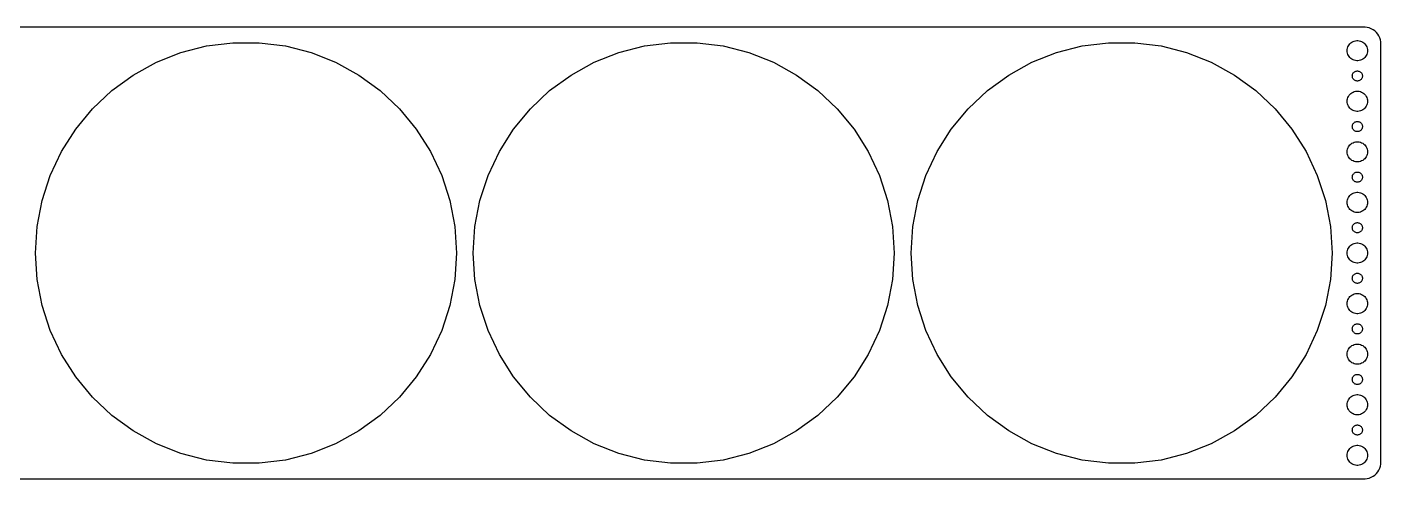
# Model space of a CAD drawing. Header units: metres. Extents: x -337 to 337, y -67 to 67.
# Drawn here: x -65 to 337, y -67 to 67 of the extents above; entities that cross this region are included whole.
import ezdxf

# ---------------------------------------------------------------- set-up
doc = ezdxf.new("R2010")
doc.units = ezdxf.units.M

msp = doc.modelspace()

# ---------------------------------------------------------------- linework, layer by layer
for p, q in [((332.314, 66.9901), (-332.314, 66.9901)), ((332.937, 66.9114), (332.314, 66.9901)), ((333.545, 66.7553), (332.937, 66.9114)), ((334.129, 66.5241), (333.545, 66.7553)), ((334.679, 66.2216), (334.129, 66.5241)), ((335.187, 65.8526), (334.679, 66.2216)), ((335.645, 65.4227), (335.187, 65.8526)), ((336.045, 64.9389), (335.645, 65.4227)), ((336.382, 64.4088), (336.045, 64.9389)), ((336.649, 63.8406), (336.382, 64.4088)), ((-19.3136, 59.441), (-11.7113, 61.3929)), ((-11.7113, 61.3929), (-3.92439, 62.3767)), ((-3.92439, 62.3767), (3.92439, 62.3767)), ((3.92439, 62.3767), (11.7113, 61.3929)), ((11.7113, 61.3929), (19.3136, 59.441)), ((110.686, 59.441), (118.289, 61.3929)), ((118.289, 61.3929), (126.076, 62.3767)), ((126.076, 62.3767), (133.924, 62.3767)), ((133.924, 62.3767), (141.711, 61.3929)), ((141.711, 61.3929), (149.314, 59.441)), ((240.686, 59.441), (248.289, 61.3929)), ((248.289, 61.3929), (256.076, 62.3767)), ((256.076, 62.3767), (263.924, 62.3767)), ((263.924, 62.3767), (271.711, 61.3929)), ((271.711, 61.3929), (279.314, 59.441)), ((327, 60), (327.024, 60.376)), ((327.024, 60.376), (327.094, 60.7461)), ((327.094, 60.7461), (327.211, 61.1044)), ((327.211, 61.1044), (327.371, 61.4453)), ((327.371, 61.4453), (327.573, 61.7634)), ((327.573, 61.7634), (327.813, 62.0536)), ((327.813, 62.0536), (328.088, 62.3115)), ((328.088, 62.3115), (328.393, 62.533)), ((328.393, 62.533), (328.723, 62.7145)), ((328.723, 62.7145), (329.073, 62.8532)), ((329.073, 62.8532), (329.438, 62.9469)), ((329.438, 62.9469), (329.812, 62.9941)), ((329.812, 62.9941), (330.188, 62.9941)), ((330.188, 62.9941), (330.562, 62.9469)), ((330.562, 62.9469), (330.927, 62.8532)), ((330.927, 62.8532), (331.277, 62.7145)), ((331.277, 62.7145), (331.607, 62.533)), ((331.607, 62.533), (331.912, 62.3115)), ((331.912, 62.3115), (332.187, 62.0536)), ((332.187, 62.0536), (332.427, 61.7634)), ((332.427, 61.7634), (332.629, 61.4453)), ((332.629, 61.4453), (332.789, 61.1044)), ((332.789, 61.1044), (332.906, 60.7461)), ((332.906, 60.7461), (332.976, 60.376)), ((332.976, 60.376), (333, 60)), ((336.843, 63.2434), (336.649, 63.8406)), ((336.961, 62.6267), (336.843, 63.2434)), ((337, 62), (336.961, 62.6267)), ((337, -62), (337, 62)), ((-33.4892, 52.7705), (-26.6112, 56.5517)), ((-26.6112, 56.5517), (-19.3136, 59.441)), ((19.3136, 59.441), (26.6112, 56.5517)), ((26.6112, 56.5517), (33.4892, 52.7705)), ((96.5108, 52.7705), (103.389, 56.5517)), ((103.389, 56.5517), (110.686, 59.441)), ((149.314, 59.441), (156.611, 56.5517)), ((156.611, 56.5517), (163.489, 52.7705)), ((226.511, 52.7705), (233.389, 56.5517)), ((233.389, 56.5517), (240.686, 59.441)), ((279.314, 59.441), (286.611, 56.5517)), ((286.611, 56.5517), (293.489, 52.7705)), ((327.024, 59.624), (327, 60)), ((327.094, 59.2539), (327.024, 59.624)), ((327.211, 58.8956), (327.094, 59.2539)), ((327.371, 58.5547), (327.211, 58.8956)), ((327.573, 58.2366), (327.371, 58.5547)), ((327.813, 57.9464), (327.573, 58.2366)), ((328.088, 57.6885), (327.813, 57.9464)), ((328.393, 57.467), (328.088, 57.6885)), ((328.723, 57.2855), (328.393, 57.467)), ((329.073, 57.1468), (328.723, 57.2855)), ((329.438, 57.0531), (329.073, 57.1468)), ((329.812, 57.0059), (329.438, 57.0531)), ((330.188, 57.0059), (329.812, 57.0059)), ((330.562, 57.0531), (330.188, 57.0059)), ((330.927, 57.1468), (330.562, 57.0531)), ((331.277, 57.2855), (330.927, 57.1468)), ((331.607, 57.467), (331.277, 57.2855)), ((331.912, 57.6885), (331.607, 57.467)), ((332.187, 57.9464), (331.912, 57.6885)), ((332.427, 58.2366), (332.187, 57.9464)), ((332.629, 58.5547), (332.427, 58.2366)), ((332.789, 58.8956), (332.629, 58.5547)), ((332.906, 59.2539), (332.789, 58.8956)), ((332.976, 59.624), (332.906, 59.2539)), ((333, 60), (332.976, 59.624)), ((-39.839, 48.1571), (-33.4892, 52.7705)), ((33.4892, 52.7705), (39.839, 48.1571)), ((90.161, 48.1571), (96.5108, 52.7705)), ((163.489, 52.7705), (169.839, 48.1571)), ((220.161, 48.1571), (226.511, 52.7705)), ((293.489, 52.7705), (299.839, 48.1571)), ((328.5, 52.5), (328.512, 52.688)), ((328.512, 52.312), (328.5, 52.5)), ((328.512, 52.688), (328.547, 52.873)), ((328.547, 52.127), (328.512, 52.312)), ((328.547, 52.873), (328.605, 53.0522)), ((328.605, 53.0522), (328.686, 53.2226)), ((328.686, 53.2226), (328.786, 53.3817)), ((328.786, 53.3817), (328.907, 53.5268)), ((328.907, 53.5268), (329.044, 53.6558)), ((329.044, 53.6558), (329.196, 53.7665)), ((329.196, 53.7665), (329.361, 53.8572)), ((329.361, 53.8572), (329.536, 53.9266)), ((329.536, 53.9266), (329.719, 53.9734)), ((329.719, 53.9734), (329.906, 53.997)), ((329.906, 53.997), (330.094, 53.997)), ((330.094, 53.997), (330.281, 53.9734)), ((330.281, 53.9734), (330.464, 53.9266)), ((330.464, 53.9266), (330.639, 53.8572)), ((330.639, 53.8572), (330.804, 53.7665)), ((330.804, 53.7665), (330.956, 53.6558)), ((330.956, 53.6558), (331.093, 53.5268)), ((331.093, 53.5268), (331.214, 53.3817)), ((331.214, 53.3817), (331.314, 53.2226)), ((331.314, 53.2226), (331.395, 53.0522)), ((331.395, 53.0522), (331.453, 52.873)), ((331.453, 52.873), (331.488, 52.688)), ((331.488, 52.312), (331.453, 52.127)), ((331.488, 52.688), (331.5, 52.5)), ((331.5, 52.5), (331.488, 52.312)), ((328.605, 51.9478), (328.547, 52.127)), ((328.686, 51.7774), (328.605, 51.9478)), ((328.786, 51.6183), (328.686, 51.7774)), ((328.907, 51.4732), (328.786, 51.6183)), ((329.044, 51.3442), (328.907, 51.4732)), ((329.196, 51.2335), (329.044, 51.3442)), ((329.361, 51.1428), (329.196, 51.2335)), ((329.536, 51.0734), (329.361, 51.1428)), ((329.719, 51.0266), (329.536, 51.0734)), ((329.906, 51.003), (329.719, 51.0266)), ((330.094, 51.003), (329.906, 51.003)), ((330.281, 51.0266), (330.094, 51.003)), ((330.464, 51.0734), (330.281, 51.0266)), ((330.639, 51.1428), (330.464, 51.0734)), ((330.804, 51.2335), (330.639, 51.1428)), ((330.956, 51.3442), (330.804, 51.2335)), ((331.093, 51.4732), (330.956, 51.3442)), ((331.214, 51.6183), (331.093, 51.4732)), ((331.314, 51.7774), (331.214, 51.6183)), ((331.395, 51.9478), (331.314, 51.7774)), ((331.453, 52.127), (331.395, 51.9478)), ((-45.5605, 42.7842), (-39.839, 48.1571)), ((39.839, 48.1571), (45.5605, 42.7842)), ((84.4395, 42.7842), (90.161, 48.1571)), ((169.839, 48.1571), (175.561, 42.7842)), ((214.439, 42.7842), (220.161, 48.1571)), ((299.839, 48.1571), (305.561, 42.7842)), ((327, 45), (327.024, 45.376)), ((327.024, 44.624), (327, 45)), ((327.024, 45.376), (327.094, 45.7461)), ((327.094, 44.2539), (327.024, 44.624)), ((327.094, 45.7461), (327.211, 46.1044)), ((327.211, 43.8956), (327.094, 44.2539)), ((327.211, 46.1044), (327.371, 46.4453)), ((327.371, 46.4453), (327.573, 46.7634)), ((327.573, 46.7634), (327.813, 47.0536)), ((327.813, 47.0536), (328.088, 47.3115)), ((328.088, 47.3115), (328.393, 47.533)), ((328.393, 47.533), (328.723, 47.7145)), ((328.723, 47.7145), (329.073, 47.8532)), ((329.073, 47.8532), (329.438, 47.9469)), ((329.438, 47.9469), (329.812, 47.9941)), ((329.812, 47.9941), (330.188, 47.9941)), ((330.188, 47.9941), (330.562, 47.9469)), ((330.562, 47.9469), (330.927, 47.8532)), ((330.927, 47.8532), (331.277, 47.7145)), ((331.277, 47.7145), (331.607, 47.533)), ((331.607, 47.533), (331.912, 47.3115)), ((331.912, 47.3115), (332.187, 47.0536)), ((332.187, 47.0536), (332.427, 46.7634)), ((332.427, 46.7634), (332.629, 46.4453)), ((332.629, 46.4453), (332.789, 46.1044)), ((332.789, 46.1044), (332.906, 45.7461)), ((332.906, 44.2539), (332.789, 43.8956)), ((332.906, 45.7461), (332.976, 45.376)), ((332.976, 44.624), (332.906, 44.2539)), ((332.976, 45.376), (333, 45)), ((333, 45), (332.976, 44.624)), ((-50.5636, 36.7366), (-45.5605, 42.7842)), ((45.5605, 42.7842), (50.5636, 36.7366)), ((79.4364, 36.7366), (84.4395, 42.7842)), ((175.561, 42.7842), (180.564, 36.7366)), ((209.436, 36.7366), (214.439, 42.7842)), ((305.561, 42.7842), (310.564, 36.7366)), ((327.371, 43.5547), (327.211, 43.8956)), ((327.573, 43.2366), (327.371, 43.5547)), ((327.813, 42.9464), (327.573, 43.2366)), ((328.088, 42.6885), (327.813, 42.9464)), ((328.393, 42.467), (328.088, 42.6885)), ((328.723, 42.2855), (328.393, 42.467)), ((329.073, 42.1468), (328.723, 42.2855)), ((329.438, 42.0531), (329.073, 42.1468)), ((329.812, 42.0059), (329.438, 42.0531)), ((330.188, 42.0059), (329.812, 42.0059)), ((330.562, 42.0531), (330.188, 42.0059)), ((330.927, 42.1468), (330.562, 42.0531)), ((331.277, 42.2855), (330.927, 42.1468)), ((331.607, 42.467), (331.277, 42.2855)), ((331.912, 42.6885), (331.607, 42.467)), ((332.187, 42.9464), (331.912, 42.6885)), ((332.427, 43.2366), (332.187, 42.9464)), ((332.629, 43.5547), (332.427, 43.2366)), ((332.789, 43.8956), (332.629, 43.5547)), ((-54.7692, 30.1096), (-50.5636, 36.7366)), ((50.5636, 36.7366), (54.7692, 30.1096)), ((75.2308, 30.1096), (79.4364, 36.7366)), ((180.564, 36.7366), (184.769, 30.1096)), ((205.231, 30.1096), (209.436, 36.7366)), ((310.564, 36.7366), (314.769, 30.1096)), ((328.5, 37.5), (328.512, 37.688)), ((328.512, 37.312), (328.5, 37.5)), ((328.512, 37.688), (328.547, 37.873)), ((328.547, 37.127), (328.512, 37.312)), ((328.547, 37.873), (328.605, 38.0522)), ((328.605, 36.9478), (328.547, 37.127)), ((328.605, 38.0522), (328.686, 38.2226)), ((328.686, 36.7774), (328.605, 36.9478)), ((328.686, 38.2226), (328.786, 38.3817)), ((328.786, 36.6183), (328.686, 36.7774)), ((328.786, 38.3817), (328.907, 38.5268)), ((328.907, 36.4732), (328.786, 36.6183)), ((328.907, 38.5268), (329.044, 38.6558)), ((329.044, 36.3442), (328.907, 36.4732)), ((329.044, 38.6558), (329.196, 38.7665)), ((329.196, 36.2335), (329.044, 36.3442)), ((329.196, 38.7665), (329.361, 38.8572)), ((329.361, 36.1428), (329.196, 36.2335)), ((329.361, 38.8572), (329.536, 38.9266)), ((329.536, 38.9266), (329.719, 38.9734)), ((329.719, 38.9734), (329.906, 38.997)), ((329.906, 38.997), (330.094, 38.997)), ((330.094, 38.997), (330.281, 38.9734)), ((330.281, 38.9734), (330.464, 38.9266)), ((330.464, 38.9266), (330.639, 38.8572)), ((330.639, 38.8572), (330.804, 38.7665)), ((330.804, 36.2335), (330.639, 36.1428)), ((330.804, 38.7665), (330.956, 38.6558)), ((330.956, 36.3442), (330.804, 36.2335)), ((330.956, 38.6558), (331.093, 38.5268)), ((331.093, 36.4732), (330.956, 36.3442)), ((331.093, 38.5268), (331.214, 38.3817)), ((331.214, 36.6183), (331.093, 36.4732)), ((331.214, 38.3817), (331.314, 38.2226)), ((331.314, 36.7774), (331.214, 36.6183)), ((331.314, 38.2226), (331.395, 38.0522)), ((331.395, 36.9478), (331.314, 36.7774)), ((331.395, 38.0522), (331.453, 37.873)), ((331.453, 37.127), (331.395, 36.9478)), ((331.453, 37.873), (331.488, 37.688)), ((331.488, 37.312), (331.453, 37.127)), ((331.488, 37.688), (331.5, 37.5)), ((331.5, 37.5), (331.488, 37.312)), ((327.813, 32.0536), (328.088, 32.3115)), ((328.088, 32.3115), (328.393, 32.533)), ((328.393, 32.533), (328.723, 32.7145)), ((328.723, 32.7145), (329.073, 32.8532)), ((329.073, 32.8532), (329.438, 32.9469)), ((329.536, 36.0734), (329.361, 36.1428)), ((329.438, 32.9469), (329.812, 32.9941)), ((329.719, 36.0266), (329.536, 36.0734)), ((329.906, 36.003), (329.719, 36.0266)), ((329.812, 32.9941), (330.188, 32.9941)), ((330.094, 36.003), (329.906, 36.003)), ((330.281, 36.0266), (330.094, 36.003)), ((330.188, 32.9941), (330.562, 32.9469)), ((330.464, 36.0734), (330.281, 36.0266)), ((330.639, 36.1428), (330.464, 36.0734)), ((330.562, 32.9469), (330.927, 32.8532)), ((330.927, 32.8532), (331.277, 32.7145)), ((331.277, 32.7145), (331.607, 32.533)), ((331.607, 32.533), (331.912, 32.3115)), ((331.912, 32.3115), (332.187, 32.0536)), ((-58.111, 23.0078), (-54.7692, 30.1096)), ((54.7692, 30.1096), (58.111, 23.0078)), ((71.889, 23.0078), (75.2308, 30.1096)), ((184.769, 30.1096), (188.111, 23.0078)), ((201.889, 23.0078), (205.231, 30.1096)), ((314.769, 30.1096), (318.111, 23.0078)), ((327, 30), (327.024, 30.376)), ((327.024, 29.624), (327, 30)), ((327.024, 30.376), (327.094, 30.7461)), ((327.094, 29.2539), (327.024, 29.624)), ((327.094, 30.7461), (327.211, 31.1044)), ((327.211, 28.8956), (327.094, 29.2539)), ((327.211, 31.1044), (327.371, 31.4453)), ((327.371, 28.5547), (327.211, 28.8956)), ((327.371, 31.4453), (327.573, 31.7634)), ((327.573, 28.2366), (327.371, 28.5547)), ((327.573, 31.7634), (327.813, 32.0536)), ((327.813, 27.9464), (327.573, 28.2366)), ((332.187, 32.0536), (332.427, 31.7634)), ((332.427, 28.2366), (332.187, 27.9464)), ((332.427, 31.7634), (332.629, 31.4453)), ((332.629, 28.5547), (332.427, 28.2366)), ((332.629, 31.4453), (332.789, 31.1044)), ((332.789, 28.8956), (332.629, 28.5547)), ((332.789, 31.1044), (332.906, 30.7461)), ((332.906, 29.2539), (332.789, 28.8956)), ((332.906, 30.7461), (332.976, 30.376)), ((332.976, 29.624), (332.906, 29.2539)), ((332.976, 30.376), (333, 30)), ((333, 30), (332.976, 29.624)), ((328.088, 27.6884), (327.813, 27.9464)), ((328.393, 27.467), (328.088, 27.6884)), ((328.723, 27.2855), (328.393, 27.467)), ((329.073, 27.1468), (328.723, 27.2855)), ((329.438, 27.0531), (329.073, 27.1468)), ((329.812, 27.0059), (329.438, 27.0531)), ((330.188, 27.0059), (329.812, 27.0059)), ((330.562, 27.0531), (330.188, 27.0059)), ((330.927, 27.1468), (330.562, 27.0531)), ((331.277, 27.2855), (330.927, 27.1468)), ((331.607, 27.467), (331.277, 27.2855)), ((331.912, 27.6884), (331.607, 27.467)), ((332.187, 27.9464), (331.912, 27.6884)), ((-60.5364, 15.5431), (-58.111, 23.0078)), ((58.111, 23.0078), (60.5364, 15.5431)), ((69.4635, 15.5431), (71.889, 23.0078)), ((188.111, 23.0078), (190.536, 15.5431)), ((199.464, 15.5431), (201.889, 23.0078)), ((318.111, 23.0078), (320.536, 15.5431)), ((328.5, 22.5), (328.512, 22.688)), ((328.512, 22.312), (328.5, 22.5)), ((328.512, 22.688), (328.547, 22.873)), ((328.547, 22.127), (328.512, 22.312)), ((328.547, 22.873), (328.605, 23.0522)), ((328.605, 21.9478), (328.547, 22.127)), ((328.605, 23.0522), (328.686, 23.2226)), ((328.686, 21.7774), (328.605, 21.9478)), ((328.686, 23.2226), (328.786, 23.3817)), ((328.786, 21.6183), (328.686, 21.7774)), ((328.786, 23.3817), (328.907, 23.5268)), ((328.907, 21.4732), (328.786, 21.6183)), ((328.907, 23.5268), (329.044, 23.6558)), ((329.044, 21.3442), (328.907, 21.4732)), ((329.044, 23.6558), (329.196, 23.7665)), ((329.196, 21.2335), (329.044, 21.3442)), ((329.196, 23.7665), (329.361, 23.8572)), ((329.361, 21.1427), (329.196, 21.2335)), ((329.361, 23.8572), (329.536, 23.9266)), ((329.536, 21.0734), (329.361, 21.1427)), ((329.536, 23.9266), (329.719, 23.9734)), ((329.719, 21.0266), (329.536, 21.0734)), ((329.719, 23.9734), (329.906, 23.997)), ((329.906, 21.003), (329.719, 21.0266)), ((329.906, 23.997), (330.094, 23.997)), ((330.094, 21.003), (329.906, 21.003)), ((330.094, 23.997), (330.281, 23.9734)), ((330.281, 21.0266), (330.094, 21.003)), ((330.281, 23.9734), (330.464, 23.9266)), ((330.464, 21.0734), (330.281, 21.0266)), ((330.464, 23.9266), (330.639, 23.8572)), ((330.639, 21.1427), (330.464, 21.0734)), ((330.639, 23.8572), (330.804, 23.7665)), ((330.804, 21.2335), (330.639, 21.1427)), ((330.804, 23.7665), (330.956, 23.6558)), ((330.956, 21.3442), (330.804, 21.2335)), ((330.956, 23.6558), (331.093, 23.5268)), ((331.093, 21.4732), (330.956, 21.3442)), ((331.093, 23.5268), (331.214, 23.3817)), ((331.214, 21.6183), (331.093, 21.4732)), ((331.214, 23.3817), (331.314, 23.2226)), ((331.314, 21.7774), (331.214, 21.6183)), ((331.314, 23.2226), (331.395, 23.0522)), ((331.395, 21.9478), (331.314, 21.7774)), ((331.395, 23.0522), (331.453, 22.873)), ((331.453, 22.127), (331.395, 21.9478)), ((331.453, 22.873), (331.488, 22.688)), ((331.488, 22.312), (331.453, 22.127)), ((331.488, 22.688), (331.5, 22.5)), ((331.5, 22.5), (331.488, 22.312)), ((327.094, 15.7461), (327.211, 16.1044)), ((327.211, 16.1044), (327.371, 16.4453)), ((327.371, 16.4453), (327.573, 16.7634)), ((327.573, 16.7634), (327.813, 17.0536)), ((327.813, 17.0536), (328.088, 17.3115)), ((328.088, 17.3115), (328.393, 17.533)), ((328.393, 17.533), (328.723, 17.7145)), ((328.723, 17.7145), (329.073, 17.8532)), ((329.073, 17.8532), (329.438, 17.9469)), ((329.438, 17.9469), (329.812, 17.9941)), ((329.812, 17.9941), (330.188, 17.9941)), ((330.188, 17.9941), (330.562, 17.9469)), ((330.562, 17.9469), (330.927, 17.8532)), ((330.927, 17.8532), (331.277, 17.7145)), ((331.277, 17.7145), (331.607, 17.533)), ((331.607, 17.533), (331.912, 17.3115)), ((331.912, 17.3115), (332.187, 17.0536)), ((332.187, 17.0536), (332.427, 16.7634)), ((332.427, 16.7634), (332.629, 16.4453)), ((332.629, 16.4453), (332.789, 16.1044)), ((332.789, 16.1044), (332.906, 15.7461)), ((-62.0072, 7.83331), (-60.5364, 15.5431)), ((60.5364, 15.5431), (62.0072, 7.83331)), ((67.9928, 7.83331), (69.4635, 15.5431)), ((190.536, 15.5431), (192.007, 7.83331)), ((197.993, 7.83331), (199.464, 15.5431)), ((320.536, 15.5431), (322.007, 7.83331)), ((327, 15), (327.024, 15.376)), ((327.024, 14.624), (327, 15)), ((327.024, 15.376), (327.094, 15.7461)), ((327.094, 14.2539), (327.024, 14.624)), ((327.211, 13.8956), (327.094, 14.2539)), ((327.371, 13.5547), (327.211, 13.8956)), ((327.573, 13.2366), (327.371, 13.5547)), ((327.813, 12.9464), (327.573, 13.2366)), ((328.088, 12.6884), (327.813, 12.9464)), ((328.393, 12.467), (328.088, 12.6884)), ((328.723, 12.2855), (328.393, 12.467)), ((329.073, 12.1468), (328.723, 12.2855)), ((329.438, 12.0531), (329.073, 12.1468)), ((330.927, 12.1468), (330.562, 12.0531)), ((331.277, 12.2855), (330.927, 12.1468)), ((331.607, 12.467), (331.277, 12.2855)), ((331.912, 12.6884), (331.607, 12.467)), ((332.187, 12.9464), (331.912, 12.6884)), ((332.427, 13.2366), (332.187, 12.9464)), ((332.629, 13.5547), (332.427, 13.2366)), ((332.789, 13.8956), (332.629, 13.5547)), ((332.906, 14.2539), (332.789, 13.8956)), ((332.906, 15.7461), (332.976, 15.376)), ((332.976, 14.624), (332.906, 14.2539)), ((332.976, 15.376), (333, 15)), ((333, 15), (332.976, 14.624)), ((328.547, 7.87303), (328.605, 8.05219)), ((328.605, 8.05219), (328.686, 8.22263)), ((328.686, 8.22263), (328.786, 8.38167)), ((328.786, 8.38167), (328.907, 8.52681)), ((328.907, 8.52681), (329.044, 8.65576)), ((329.044, 8.65576), (329.196, 8.76648)), ((329.196, 8.76648), (329.361, 8.85724)), ((329.361, 8.85724), (329.536, 8.92657)), ((329.812, 12.0059), (329.438, 12.0531)), ((329.536, 8.92657), (329.719, 8.97342)), ((329.719, 8.97342), (329.906, 8.99704)), ((330.188, 12.0059), (329.812, 12.0059)), ((329.906, 8.99704), (330.094, 8.99704)), ((330.094, 8.99704), (330.281, 8.97342)), ((330.562, 12.0531), (330.188, 12.0059)), ((330.281, 8.97342), (330.464, 8.92657)), ((330.464, 8.92657), (330.639, 8.85724)), ((330.639, 8.85724), (330.804, 8.76648)), ((330.804, 8.76648), (330.956, 8.65576)), ((330.956, 8.65576), (331.093, 8.52681)), ((331.093, 8.52681), (331.214, 8.38167)), ((331.214, 8.38167), (331.314, 8.22263)), ((331.314, 8.22263), (331.395, 8.05219)), ((331.395, 8.05219), (331.453, 7.87303)), ((-62.5, 0), (-62.0072, 7.83331)), ((62.0072, 7.83331), (62.5, 0)), ((67.5, 0), (67.9928, 7.83331)), ((192.007, 7.83331), (192.5, 0)), ((197.5, 0), (197.993, 7.83331)), ((322.007, 7.83331), (322.5, 0)), ((328.5, 7.5), (328.512, 7.68799)), ((328.512, 7.312), (328.5, 7.5)), ((328.512, 7.68799), (328.547, 7.87303)), ((328.547, 7.12695), (328.512, 7.312)), ((328.605, 6.9478), (328.547, 7.12695)), ((328.686, 6.77736), (328.605, 6.9478)), ((328.786, 6.61832), (328.686, 6.77736)), ((328.907, 6.47318), (328.786, 6.61832)), ((329.044, 6.34422), (328.907, 6.47318)), ((329.196, 6.23351), (329.044, 6.34422)), ((329.361, 6.14275), (329.196, 6.23351)), ((329.536, 6.07341), (329.361, 6.14275)), ((329.719, 6.02657), (329.536, 6.07341)), ((329.906, 6.00294), (329.719, 6.02657)), ((330.094, 6.00294), (329.906, 6.00294)), ((330.281, 6.02657), (330.094, 6.00294)), ((330.464, 6.07341), (330.281, 6.02657)), ((330.639, 6.14275), (330.464, 6.07341)), ((330.804, 6.23351), (330.639, 6.14275)), ((330.956, 6.34422), (330.804, 6.23351)), ((331.093, 6.47318), (330.956, 6.34422)), ((331.214, 6.61832), (331.093, 6.47318)), ((331.314, 6.77736), (331.214, 6.61832)), ((331.395, 6.9478), (331.314, 6.77736)), ((331.453, 7.12695), (331.395, 6.9478)), ((331.453, 7.87303), (331.488, 7.68799)), ((331.488, 7.312), (331.453, 7.12695)), ((331.488, 7.68799), (331.5, 7.5)), ((331.5, 7.5), (331.488, 7.312)), ((-62.0072, -7.83331), (-62.5, 0)), ((62.5, 0), (62.0072, -7.83331)), ((67.9928, -7.83331), (67.5, 0)), ((192.5, 0), (192.007, -7.83331)), ((197.993, -7.83331), (197.5, 0)), ((322.5, 0), (322.007, -7.83331)), ((327, 0), (327.024, 0.37599)), ((327.024, -0.37599), (327, 0)), ((327.024, 0.37599), (327.094, 0.74606)), ((327.094, 0.74606), (327.211, 1.10437)), ((327.211, 1.10437), (327.371, 1.44525)), ((327.371, 1.44525), (327.573, 1.76335)), ((327.573, 1.76335), (327.813, 2.05363)), ((327.813, 2.05363), (328.088, 2.31154)), ((328.088, 2.31154), (328.393, 2.53297)), ((328.393, 2.53297), (328.723, 2.71448)), ((328.723, 2.71448), (329.073, 2.85316)), ((329.073, 2.85316), (329.438, 2.94685)), ((329.438, 2.94685), (329.812, 2.99408)), ((329.812, 2.99408), (330.188, 2.99408)), ((330.188, 2.99408), (330.562, 2.94685)), ((330.562, 2.94685), (330.927, 2.85316)), ((330.927, 2.85316), (331.277, 2.71448)), ((331.277, 2.71448), (331.607, 2.53297)), ((331.607, 2.53297), (331.912, 2.31154)), ((331.912, 2.31154), (332.187, 2.05363)), ((332.187, 2.05363), (332.427, 1.76335)), ((332.427, 1.76335), (332.629, 1.44525)), ((332.629, 1.44525), (332.789, 1.10437)), ((332.789, 1.10437), (332.906, 0.74606)), ((332.906, 0.74606), (332.976, 0.37599)), ((332.976, 0.37599), (333, 0)), ((333, 0), (332.976, -0.37599)), ((327.094, -0.74606), (327.024, -0.37599)), ((327.211, -1.10437), (327.094, -0.74606)), ((327.371, -1.44525), (327.211, -1.10437)), ((327.573, -1.76335), (327.371, -1.44525)), ((327.813, -2.05363), (327.573, -1.76335)), ((328.088, -2.31154), (327.813, -2.05363)), ((328.393, -2.53297), (328.088, -2.31154)), ((328.723, -2.71448), (328.393, -2.53297)), ((329.073, -2.85316), (328.723, -2.71448)), ((329.438, -2.94685), (329.073, -2.85316)), ((329.812, -2.99408), (329.438, -2.94685)), ((330.188, -2.99408), (329.812, -2.99408)), ((330.562, -2.94685), (330.188, -2.99408)), ((330.927, -2.85316), (330.562, -2.94685)), ((331.277, -2.71448), (330.927, -2.85316)), ((331.607, -2.53297), (331.277, -2.71448)), ((331.912, -2.31154), (331.607, -2.53297)), ((332.187, -2.05363), (331.912, -2.31154)), ((332.427, -1.76335), (332.187, -2.05363)), ((332.629, -1.44525), (332.427, -1.76335)), ((332.789, -1.10437), (332.629, -1.44525)), ((332.906, -0.74606), (332.789, -1.10437)), ((332.976, -0.37599), (332.906, -0.74606)), ((-60.5364, -15.5431), (-62.0072, -7.83331)), ((62.0072, -7.83331), (60.5364, -15.5431)), ((69.4635, -15.5431), (67.9928, -7.83331)), ((192.007, -7.83331), (190.536, -15.5431)), ((199.464, -15.5431), (197.993, -7.83331)), ((322.007, -7.83331), (320.536, -15.5431)), ((328.5, -7.5), (328.512, -7.312)), ((328.512, -7.68799), (328.5, -7.5)), ((328.512, -7.312), (328.547, -7.12695)), ((328.547, -7.87303), (328.512, -7.68799)), ((328.547, -7.12695), (328.605, -6.9478)), ((328.605, -8.05219), (328.547, -7.87303)), ((328.605, -6.9478), (328.686, -6.77736)), ((328.686, -6.77736), (328.786, -6.61832)), ((328.786, -6.61832), (328.907, -6.47318)), ((328.907, -6.47318), (329.044, -6.34422)), ((329.044, -6.34422), (329.196, -6.23351)), ((329.196, -6.23351), (329.361, -6.14275)), ((329.361, -6.14275), (329.536, -6.07341)), ((329.536, -6.07341), (329.719, -6.02657)), ((329.719, -6.02657), (329.906, -6.00294)), ((329.906, -6.00294), (330.094, -6.00294)), ((330.094, -6.00294), (330.281, -6.02657)), ((330.281, -6.02657), (330.464, -6.07341)), ((330.464, -6.07341), (330.639, -6.14275)), ((330.639, -6.14275), (330.804, -6.23351)), ((330.804, -6.23351), (330.956, -6.34422)), ((330.956, -6.34422), (331.093, -6.47318)), ((331.093, -6.47318), (331.214, -6.61832)), ((331.214, -6.61832), (331.314, -6.77736)), ((331.314, -6.77736), (331.395, -6.9478)), ((331.395, -6.9478), (331.453, -7.12695)), ((331.453, -7.87303), (331.395, -8.05219)), ((331.453, -7.12695), (331.488, -7.312)), ((331.488, -7.68799), (331.453, -7.87303)), ((331.488, -7.312), (331.5, -7.5)), ((331.5, -7.5), (331.488, -7.68799)), ((328.686, -8.22263), (328.605, -8.05219)), ((328.786, -8.38167), (328.686, -8.22263)), ((328.907, -8.52681), (328.786, -8.38167)), ((329.044, -8.65576), (328.907, -8.52681)), ((329.196, -8.76648), (329.044, -8.65576)), ((329.073, -12.1468), (329.438, -12.0531)), ((329.361, -8.85724), (329.196, -8.76648)), ((329.536, -8.92657), (329.361, -8.85724)), ((329.438, -12.0531), (329.812, -12.0059)), ((329.719, -8.97342), (329.536, -8.92657)), ((329.906, -8.99704), (329.719, -8.97342)), ((329.812, -12.0059), (330.188, -12.0059)), ((330.094, -8.99704), (329.906, -8.99704)), ((330.281, -8.97342), (330.094, -8.99704)), ((330.188, -12.0059), (330.562, -12.0531)), ((330.464, -8.92657), (330.281, -8.97342)), ((330.639, -8.85724), (330.464, -8.92657)), ((330.562, -12.0531), (330.927, -12.1468)), ((330.804, -8.76648), (330.639, -8.85724)), ((330.956, -8.65576), (330.804, -8.76648)), ((331.093, -8.52681), (330.956, -8.65576)), ((331.214, -8.38167), (331.093, -8.52681)), ((331.314, -8.22263), (331.214, -8.38167)), ((331.395, -8.05219), (331.314, -8.22263)), ((-58.111, -23.0078), (-60.5364, -15.5431)), ((60.5364, -15.5431), (58.111, -23.0078)), ((71.889, -23.0078), (69.4635, -15.5431)), ((190.536, -15.5431), (188.111, -23.0078)), ((201.889, -23.0078), (199.464, -15.5431)), ((320.536, -15.5431), (318.111, -23.0078)), ((327, -15), (327.024, -14.624)), ((327.024, -15.376), (327, -15)), ((327.024, -14.624), (327.094, -14.2539)), ((327.094, -15.7461), (327.024, -15.376)), ((327.094, -14.2539), (327.211, -13.8956)), ((327.211, -16.1044), (327.094, -15.7461)), ((327.211, -13.8956), (327.371, -13.5547)), ((327.371, -13.5547), (327.573, -13.2366)), ((327.573, -13.2366), (327.813, -12.9464)), ((327.813, -12.9464), (328.088, -12.6884)), ((328.088, -12.6884), (328.393, -12.467)), ((328.393, -12.467), (328.723, -12.2855)), ((328.723, -12.2855), (329.073, -12.1468)), ((330.927, -12.1468), (331.277, -12.2855)), ((331.277, -12.2855), (331.607, -12.467)), ((331.607, -12.467), (331.912, -12.6884)), ((331.912, -12.6884), (332.187, -12.9464)), ((332.187, -12.9464), (332.427, -13.2366)), ((332.427, -13.2366), (332.629, -13.5547)), ((332.629, -13.5547), (332.789, -13.8956)), ((332.789, -13.8956), (332.906, -14.2539)), ((332.906, -15.7461), (332.789, -16.1044)), ((332.906, -14.2539), (332.976, -14.624)), ((332.976, -15.376), (332.906, -15.7461)), ((332.976, -14.624), (333, -15)), ((333, -15), (332.976, -15.376)), ((327.371, -16.4453), (327.211, -16.1044)), ((327.573, -16.7634), (327.371, -16.4453)), ((327.813, -17.0536), (327.573, -16.7634)), ((328.088, -17.3115), (327.813, -17.0536)), ((328.393, -17.533), (328.088, -17.3115)), ((328.723, -17.7145), (328.393, -17.533)), ((329.073, -17.8532), (328.723, -17.7145)), ((329.438, -17.9469), (329.073, -17.8532)), ((329.812, -17.9941), (329.438, -17.9469)), ((330.188, -17.9941), (329.812, -17.9941)), ((330.562, -17.9469), (330.188, -17.9941)), ((330.927, -17.8532), (330.562, -17.9469)), ((331.277, -17.7145), (330.927, -17.8532)), ((331.607, -17.533), (331.277, -17.7145)), ((331.912, -17.3115), (331.607, -17.533)), ((332.187, -17.0536), (331.912, -17.3115)), ((332.427, -16.7634), (332.187, -17.0536)), ((332.629, -16.4453), (332.427, -16.7634)), ((332.789, -16.1044), (332.629, -16.4453)), ((-54.7692, -30.1096), (-58.111, -23.0078)), ((58.111, -23.0078), (54.7692, -30.1096)), ((75.2308, -30.1096), (71.889, -23.0078)), ((188.111, -23.0078), (184.769, -30.1096)), ((205.231, -30.1096), (201.889, -23.0078)), ((318.111, -23.0078), (314.769, -30.1096)), ((328.5, -22.5), (328.512, -22.312)), ((328.512, -22.688), (328.5, -22.5)), ((328.512, -22.312), (328.547, -22.127)), ((328.547, -22.873), (328.512, -22.688)), ((328.547, -22.127), (328.605, -21.9478)), ((328.605, -23.0522), (328.547, -22.873)), ((328.605, -21.9478), (328.686, -21.7774)), ((328.686, -23.2226), (328.605, -23.0522)), ((328.686, -21.7774), (328.786, -21.6183)), ((328.786, -23.3817), (328.686, -23.2226)), ((328.786, -21.6183), (328.907, -21.4732)), ((328.907, -23.5268), (328.786, -23.3817)), ((328.907, -21.4732), (329.044, -21.3442)), ((329.044, -23.6558), (328.907, -23.5268)), ((329.044, -21.3442), (329.196, -21.2335)), ((329.196, -23.7665), (329.044, -23.6558)), ((329.196, -21.2335), (329.361, -21.1427)), ((329.361, -23.8572), (329.196, -23.7665)), ((329.361, -21.1427), (329.536, -21.0734)), ((329.536, -23.9266), (329.361, -23.8572)), ((329.536, -21.0734), (329.719, -21.0266)), ((329.719, -23.9734), (329.536, -23.9266)), ((329.719, -21.0266), (329.906, -21.003)), ((329.906, -23.997), (329.719, -23.9734)), ((329.906, -21.003), (330.094, -21.003)), ((330.094, -23.997), (329.906, -23.997)), ((330.094, -21.003), (330.281, -21.0266)), ((330.281, -23.9734), (330.094, -23.997)), ((330.281, -21.0266), (330.464, -21.0734)), ((330.464, -23.9266), (330.281, -23.9734)), ((330.464, -21.0734), (330.639, -21.1427)), ((330.639, -23.8572), (330.464, -23.9266)), ((330.639, -21.1427), (330.804, -21.2335)), ((330.804, -23.7665), (330.639, -23.8572)), ((330.804, -21.2335), (330.956, -21.3442)), ((330.956, -23.6558), (330.804, -23.7665)), ((330.956, -21.3442), (331.093, -21.4732)), ((331.093, -23.5268), (330.956, -23.6558)), ((331.093, -21.4732), (331.214, -21.6183)), ((331.214, -23.3817), (331.093, -23.5268)), ((331.214, -21.6183), (331.314, -21.7774)), ((331.314, -23.2226), (331.214, -23.3817)), ((331.314, -21.7774), (331.395, -21.9478)), ((331.395, -23.0522), (331.314, -23.2226)), ((331.395, -21.9478), (331.453, -22.127)), ((331.453, -22.873), (331.395, -23.0522)), ((331.453, -22.127), (331.488, -22.312)), ((331.488, -22.688), (331.453, -22.873)), ((331.488, -22.312), (331.5, -22.5)), ((331.5, -22.5), (331.488, -22.688)), ((327.573, -28.2366), (327.813, -27.9464)), ((327.813, -27.9464), (328.088, -27.6884)), ((328.088, -27.6884), (328.393, -27.467)), ((328.393, -27.467), (328.723, -27.2855)), ((328.723, -27.2855), (329.073, -27.1468)), ((329.073, -27.1468), (329.438, -27.0531)), ((329.438, -27.0531), (329.812, -27.0059)), ((329.812, -27.0059), (330.188, -27.0059)), ((330.188, -27.0059), (330.562, -27.0531)), ((330.562, -27.0531), (330.927, -27.1468)), ((330.927, -27.1468), (331.277, -27.2855)), ((331.277, -27.2855), (331.607, -27.467)), ((331.607, -27.467), (331.912, -27.6884)), ((331.912, -27.6884), (332.187, -27.9464)), ((332.187, -27.9464), (332.427, -28.2366)), ((-50.5636, -36.7366), (-54.7692, -30.1096)), ((54.7692, -30.1096), (50.5636, -36.7366)), ((79.4364, -36.7366), (75.2308, -30.1096)), ((184.769, -30.1096), (180.564, -36.7366)), ((209.436, -36.7366), (205.231, -30.1096)), ((314.769, -30.1096), (310.564, -36.7366)), ((327, -30), (327.024, -29.624)), ((327.024, -30.376), (327, -30)), ((327.024, -29.624), (327.094, -29.2539)), ((327.094, -30.7461), (327.024, -30.376)), ((327.094, -29.2539), (327.211, -28.8956)), ((327.211, -31.1044), (327.094, -30.7461)), ((327.211, -28.8956), (327.371, -28.5547)), ((327.371, -31.4453), (327.211, -31.1044)), ((327.371, -28.5547), (327.573, -28.2366)), ((327.573, -31.7634), (327.371, -31.4453)), ((327.813, -32.0536), (327.573, -31.7634)), ((328.088, -32.3115), (327.813, -32.0536)), ((332.187, -32.0536), (331.912, -32.3115)), ((332.427, -31.7634), (332.187, -32.0536)), ((332.427, -28.2366), (332.629, -28.5547)), ((332.629, -31.4453), (332.427, -31.7634)), ((332.629, -28.5547), (332.789, -28.8956)), ((332.789, -31.1044), (332.629, -31.4453)), ((332.789, -28.8956), (332.906, -29.2539)), ((332.906, -30.7461), (332.789, -31.1044)), ((332.906, -29.2539), (332.976, -29.624)), ((332.976, -30.376), (332.906, -30.7461)), ((332.976, -29.624), (333, -30)), ((333, -30), (332.976, -30.376)), ((328.393, -32.533), (328.088, -32.3115)), ((328.723, -32.7145), (328.393, -32.533)), ((329.073, -32.8532), (328.723, -32.7145)), ((329.438, -32.9469), (329.073, -32.8532)), ((329.196, -36.2335), (329.361, -36.1428)), ((329.361, -36.1428), (329.536, -36.0734)), ((329.812, -32.9941), (329.438, -32.9469)), ((329.536, -36.0734), (329.719, -36.0266)), ((329.719, -36.0266), (329.906, -36.003)), ((330.188, -32.9941), (329.812, -32.9941)), ((329.906, -36.003), (330.094, -36.003)), ((330.094, -36.003), (330.281, -36.0266)), ((330.562, -32.9469), (330.188, -32.9941)), ((330.281, -36.0266), (330.464, -36.0734)), ((330.464, -36.0734), (330.639, -36.1428)), ((330.927, -32.8532), (330.562, -32.9469)), ((330.639, -36.1428), (330.804, -36.2335)), ((331.277, -32.7145), (330.927, -32.8532)), ((331.607, -32.533), (331.277, -32.7145)), ((331.912, -32.3115), (331.607, -32.533)), ((-45.5605, -42.7842), (-50.5636, -36.7366)), ((50.5636, -36.7366), (45.5605, -42.7842)), ((84.4395, -42.7842), (79.4364, -36.7366)), ((180.564, -36.7366), (175.561, -42.7842)), ((214.439, -42.7842), (209.436, -36.7366)), ((310.564, -36.7366), (305.561, -42.7842)), ((328.5, -37.5), (328.512, -37.312)), ((328.512, -37.688), (328.5, -37.5)), ((328.512, -37.312), (328.547, -37.127)), ((328.547, -37.873), (328.512, -37.688)), ((328.547, -37.127), (328.605, -36.9478)), ((328.605, -38.0522), (328.547, -37.873)), ((328.605, -36.9478), (328.686, -36.7774)), ((328.686, -38.2226), (328.605, -38.0522)), ((328.686, -36.7774), (328.786, -36.6183)), ((328.786, -38.3817), (328.686, -38.2226)), ((328.786, -36.6183), (328.907, -36.4732)), ((328.907, -38.5268), (328.786, -38.3817)), ((328.907, -36.4732), (329.044, -36.3442)), ((329.044, -38.6558), (328.907, -38.5268)), ((329.044, -36.3442), (329.196, -36.2335)), ((329.196, -38.7665), (329.044, -38.6558)), ((329.361, -38.8572), (329.196, -38.7665)), ((329.536, -38.9266), (329.361, -38.8572)), ((329.719, -38.9734), (329.536, -38.9266)), ((329.906, -38.997), (329.719, -38.9734)), ((330.094, -38.997), (329.906, -38.997)), ((330.281, -38.9734), (330.094, -38.997)), ((330.464, -38.9266), (330.281, -38.9734)), ((330.639, -38.8572), (330.464, -38.9266)), ((330.804, -38.7665), (330.639, -38.8572)), ((330.804, -36.2335), (330.956, -36.3442)), ((330.956, -38.6558), (330.804, -38.7665)), ((330.956, -36.3442), (331.093, -36.4732)), ((331.093, -38.5268), (330.956, -38.6558)), ((331.093, -36.4732), (331.214, -36.6183)), ((331.214, -38.3817), (331.093, -38.5268)), ((331.214, -36.6183), (331.314, -36.7774)), ((331.314, -38.2226), (331.214, -38.3817)), ((331.314, -36.7774), (331.395, -36.9478)), ((331.395, -38.0522), (331.314, -38.2226)), ((331.395, -36.9478), (331.453, -37.127)), ((331.453, -37.873), (331.395, -38.0522)), ((331.453, -37.127), (331.488, -37.312)), ((331.488, -37.688), (331.453, -37.873)), ((331.488, -37.312), (331.5, -37.5)), ((331.5, -37.5), (331.488, -37.688)), ((-39.839, -48.1571), (-45.5605, -42.7842)), ((45.5605, -42.7842), (39.839, -48.1571)), ((90.161, -48.1571), (84.4395, -42.7842)), ((175.561, -42.7842), (169.839, -48.1571)), ((220.161, -48.1571), (214.439, -42.7842)), ((305.561, -42.7842), (299.839, -48.1571)), ((327.094, -44.2539), (327.211, -43.8956)), ((327.211, -43.8956), (327.371, -43.5547)), ((327.371, -43.5547), (327.573, -43.2366)), ((327.573, -43.2366), (327.813, -42.9464)), ((327.813, -42.9464), (328.088, -42.6885)), ((328.088, -42.6885), (328.393, -42.467)), ((328.393, -42.467), (328.723, -42.2855)), ((328.723, -42.2855), (329.073, -42.1468)), ((329.073, -42.1468), (329.438, -42.0531)), ((329.438, -42.0531), (329.812, -42.0059)), ((329.812, -42.0059), (330.188, -42.0059)), ((330.188, -42.0059), (330.562, -42.0531)), ((330.562, -42.0531), (330.927, -42.1468)), ((330.927, -42.1468), (331.277, -42.2855)), ((331.277, -42.2855), (331.607, -42.467)), ((331.607, -42.467), (331.912, -42.6885)), ((331.912, -42.6885), (332.187, -42.9464)), ((332.187, -42.9464), (332.427, -43.2366)), ((332.427, -43.2366), (332.629, -43.5547)), ((332.629, -43.5547), (332.789, -43.8956)), ((332.789, -43.8956), (332.906, -44.2539)), ((-33.4892, -52.7705), (-39.839, -48.1571)), ((39.839, -48.1571), (33.4892, -52.7705)), ((96.5108, -52.7705), (90.161, -48.1571)), ((169.839, -48.1571), (163.489, -52.7705)), ((226.511, -52.7705), (220.161, -48.1571)), ((299.839, -48.1571), (293.489, -52.7705)), ((327, -45), (327.024, -44.624)), ((327.024, -45.376), (327, -45)), ((327.024, -44.624), (327.094, -44.2539)), ((327.094, -45.7461), (327.024, -45.376)), ((327.211, -46.1044), (327.094, -45.7461)), ((327.371, -46.4453), (327.211, -46.1044)), ((327.573, -46.7634), (327.371, -46.4453)), ((327.813, -47.0536), (327.573, -46.7634)), ((328.088, -47.3115), (327.813, -47.0536)), ((328.393, -47.533), (328.088, -47.3115)), ((328.723, -47.7145), (328.393, -47.533)), ((329.073, -47.8532), (328.723, -47.7145)), ((329.438, -47.9469), (329.073, -47.8532)), ((329.812, -47.9941), (329.438, -47.9469)), ((330.188, -47.9941), (329.812, -47.9941)), ((330.562, -47.9469), (330.188, -47.9941)), ((330.927, -47.8532), (330.562, -47.9469)), ((331.277, -47.7145), (330.927, -47.8532)), ((331.607, -47.533), (331.277, -47.7145)), ((331.912, -47.3115), (331.607, -47.533)), ((332.187, -47.0536), (331.912, -47.3115)), ((332.427, -46.7634), (332.187, -47.0536)), ((332.629, -46.4453), (332.427, -46.7634)), ((332.789, -46.1044), (332.629, -46.4453)), ((332.906, -45.7461), (332.789, -46.1044)), ((332.906, -44.2539), (332.976, -44.624)), ((332.976, -45.376), (332.906, -45.7461)), ((332.976, -44.624), (333, -45)), ((333, -45), (332.976, -45.376)), ((328.512, -52.312), (328.547, -52.127)), ((328.547, -52.127), (328.605, -51.9478)), ((328.605, -51.9478), (328.686, -51.7774)), ((328.686, -51.7774), (328.786, -51.6183)), ((328.786, -51.6183), (328.907, -51.4732)), ((328.907, -51.4732), (329.044, -51.3442)), ((329.044, -51.3442), (329.196, -51.2335)), ((329.196, -51.2335), (329.361, -51.1428)), ((329.361, -51.1428), (329.536, -51.0734)), ((329.536, -51.0734), (329.719, -51.0266)), ((329.719, -51.0266), (329.906, -51.003)), ((329.906, -51.003), (330.094, -51.003)), ((330.094, -51.003), (330.281, -51.0266)), ((330.281, -51.0266), (330.464, -51.0734)), ((330.464, -51.0734), (330.639, -51.1428)), ((330.639, -51.1428), (330.804, -51.2335)), ((330.804, -51.2335), (330.956, -51.3442)), ((330.956, -51.3442), (331.093, -51.4732)), ((331.093, -51.4732), (331.214, -51.6183)), ((331.214, -51.6183), (331.314, -51.7774)), ((331.314, -51.7774), (331.395, -51.9478)), ((331.395, -51.9478), (331.453, -52.127)), ((331.453, -52.127), (331.488, -52.312)), ((-26.6112, -56.5517), (-33.4892, -52.7705)), ((33.4892, -52.7705), (26.6112, -56.5517)), ((103.389, -56.5517), (96.5108, -52.7705)), ((163.489, -52.7705), (156.611, -56.5517)), ((233.389, -56.5517), (226.511, -52.7705)), ((293.489, -52.7705), (286.611, -56.5517)), ((328.5, -52.5), (328.512, -52.312)), ((328.512, -52.688), (328.5, -52.5)), ((328.547, -52.873), (328.512, -52.688)), ((328.605, -53.0522), (328.547, -52.873)), ((328.686, -53.2226), (328.605, -53.0522)), ((328.786, -53.3817), (328.686, -53.2226)), ((328.907, -53.5268), (328.786, -53.3817)), ((329.044, -53.6558), (328.907, -53.5268)), ((329.196, -53.7665), (329.044, -53.6558)), ((329.361, -53.8572), (329.196, -53.7665)), ((329.536, -53.9266), (329.361, -53.8572)), ((329.719, -53.9734), (329.536, -53.9266)), ((329.906, -53.997), (329.719, -53.9734)), ((330.094, -53.997), (329.906, -53.997)), ((330.281, -53.9734), (330.094, -53.997)), ((330.464, -53.9266), (330.281, -53.9734)), ((330.639, -53.8572), (330.464, -53.9266)), ((330.804, -53.7665), (330.639, -53.8572)), ((330.956, -53.6558), (330.804, -53.7665)), ((331.093, -53.5268), (330.956, -53.6558)), ((331.214, -53.3817), (331.093, -53.5268)), ((331.314, -53.2226), (331.214, -53.3817)), ((331.395, -53.0522), (331.314, -53.2226)), ((331.453, -52.873), (331.395, -53.0522)), ((331.488, -52.688), (331.453, -52.873)), ((331.488, -52.312), (331.5, -52.5)), ((331.5, -52.5), (331.488, -52.688)), ((-19.3136, -59.441), (-26.6112, -56.5517)), ((-11.7113, -61.3929), (-19.3136, -59.441)), ((19.3136, -59.441), (11.7113, -61.3929)), ((26.6112, -56.5517), (19.3136, -59.441)), ((110.686, -59.441), (103.389, -56.5517)), ((118.289, -61.3929), (110.686, -59.441)), ((149.314, -59.441), (141.711, -61.3929)), ((156.611, -56.5517), (149.314, -59.441)), ((240.686, -59.441), (233.389, -56.5517)), ((248.289, -61.3929), (240.686, -59.441)), ((279.314, -59.441), (271.711, -61.3929)), ((286.611, -56.5517), (279.314, -59.441)), ((327, -60), (327.024, -59.624)), ((327.024, -60.376), (327, -60)), ((327.024, -59.624), (327.094, -59.2539)), ((327.094, -59.2539), (327.211, -58.8956)), ((327.211, -58.8956), (327.371, -58.5547)), ((327.371, -58.5547), (327.573, -58.2366)), ((327.573, -58.2366), (327.813, -57.9464)), ((327.813, -57.9464), (328.088, -57.6885)), ((328.088, -57.6885), (328.393, -57.467)), ((328.393, -57.467), (328.723, -57.2855)), ((328.723, -57.2855), (329.073, -57.1468)), ((329.073, -57.1468), (329.438, -57.0531)), ((329.438, -57.0531), (329.812, -57.0059)), ((329.812, -57.0059), (330.188, -57.0059)), ((330.188, -57.0059), (330.562, -57.0531)), ((330.562, -57.0531), (330.927, -57.1468)), ((330.927, -57.1468), (331.277, -57.2855)), ((331.277, -57.2855), (331.607, -57.467)), ((331.607, -57.467), (331.912, -57.6885)), ((331.912, -57.6885), (332.187, -57.9464)), ((332.187, -57.9464), (332.427, -58.2366)), ((332.427, -58.2366), (332.629, -58.5547)), ((332.629, -58.5547), (332.789, -58.8956)), ((332.789, -58.8956), (332.906, -59.2539)), ((332.906, -59.2539), (332.976, -59.624)), ((332.976, -59.624), (333, -60)), ((333, -60), (332.976, -60.376)), ((-3.92439, -62.3767), (-11.7113, -61.3929)), ((3.92439, -62.3767), (-3.92439, -62.3767)), ((11.7113, -61.3929), (3.92439, -62.3767)), ((126.076, -62.3767), (118.289, -61.3929)), ((133.924, -62.3767), (126.076, -62.3767)), ((141.711, -61.3929), (133.924, -62.3767)), ((256.076, -62.3767), (248.289, -61.3929)), ((263.924, -62.3767), (256.076, -62.3767)), ((271.711, -61.3929), (263.924, -62.3767)), ((327.094, -60.7461), (327.024, -60.376)), ((327.211, -61.1044), (327.094, -60.7461)), ((327.371, -61.4453), (327.211, -61.1044)), ((327.573, -61.7634), (327.371, -61.4453)), ((327.813, -62.0536), (327.573, -61.7634)), ((328.088, -62.3115), (327.813, -62.0536)), ((328.393, -62.533), (328.088, -62.3115)), ((328.723, -62.7145), (328.393, -62.533)), ((329.073, -62.8532), (328.723, -62.7145)), ((329.438, -62.9469), (329.073, -62.8532)), ((329.812, -62.9941), (329.438, -62.9469)), ((330.188, -62.9941), (329.812, -62.9941)), ((330.562, -62.9469), (330.188, -62.9941)), ((330.927, -62.8532), (330.562, -62.9469)), ((331.277, -62.7145), (330.927, -62.8532)), ((331.607, -62.533), (331.277, -62.7145)), ((331.912, -62.3115), (331.607, -62.533)), ((332.187, -62.0536), (331.912, -62.3115)), ((332.427, -61.7634), (332.187, -62.0536)), ((332.629, -61.4453), (332.427, -61.7634)), ((332.789, -61.1044), (332.629, -61.4453)), ((332.906, -60.7461), (332.789, -61.1044)), ((332.976, -60.376), (332.906, -60.7461)), ((336.382, -64.4088), (336.649, -63.8406)), ((336.649, -63.8406), (336.843, -63.2434)), ((336.843, -63.2434), (336.961, -62.6267)), ((336.961, -62.6267), (337, -62)), ((-332.314, -66.9901), (332.314, -66.9901)), ((332.314, -66.9901), (332.937, -66.9114)), ((332.937, -66.9114), (333.545, -66.7553)), ((333.545, -66.7553), (334.129, -66.5241)), ((334.129, -66.5241), (334.679, -66.2216)), ((334.679, -66.2216), (335.187, -65.8526)), ((335.187, -65.8526), (335.645, -65.4227)), ((335.645, -65.4227), (336.045, -64.9389)), ((336.045, -64.9389), (336.382, -64.4088))]:
    msp.add_line(p, q)

doc.saveas('drawing.dxf')
